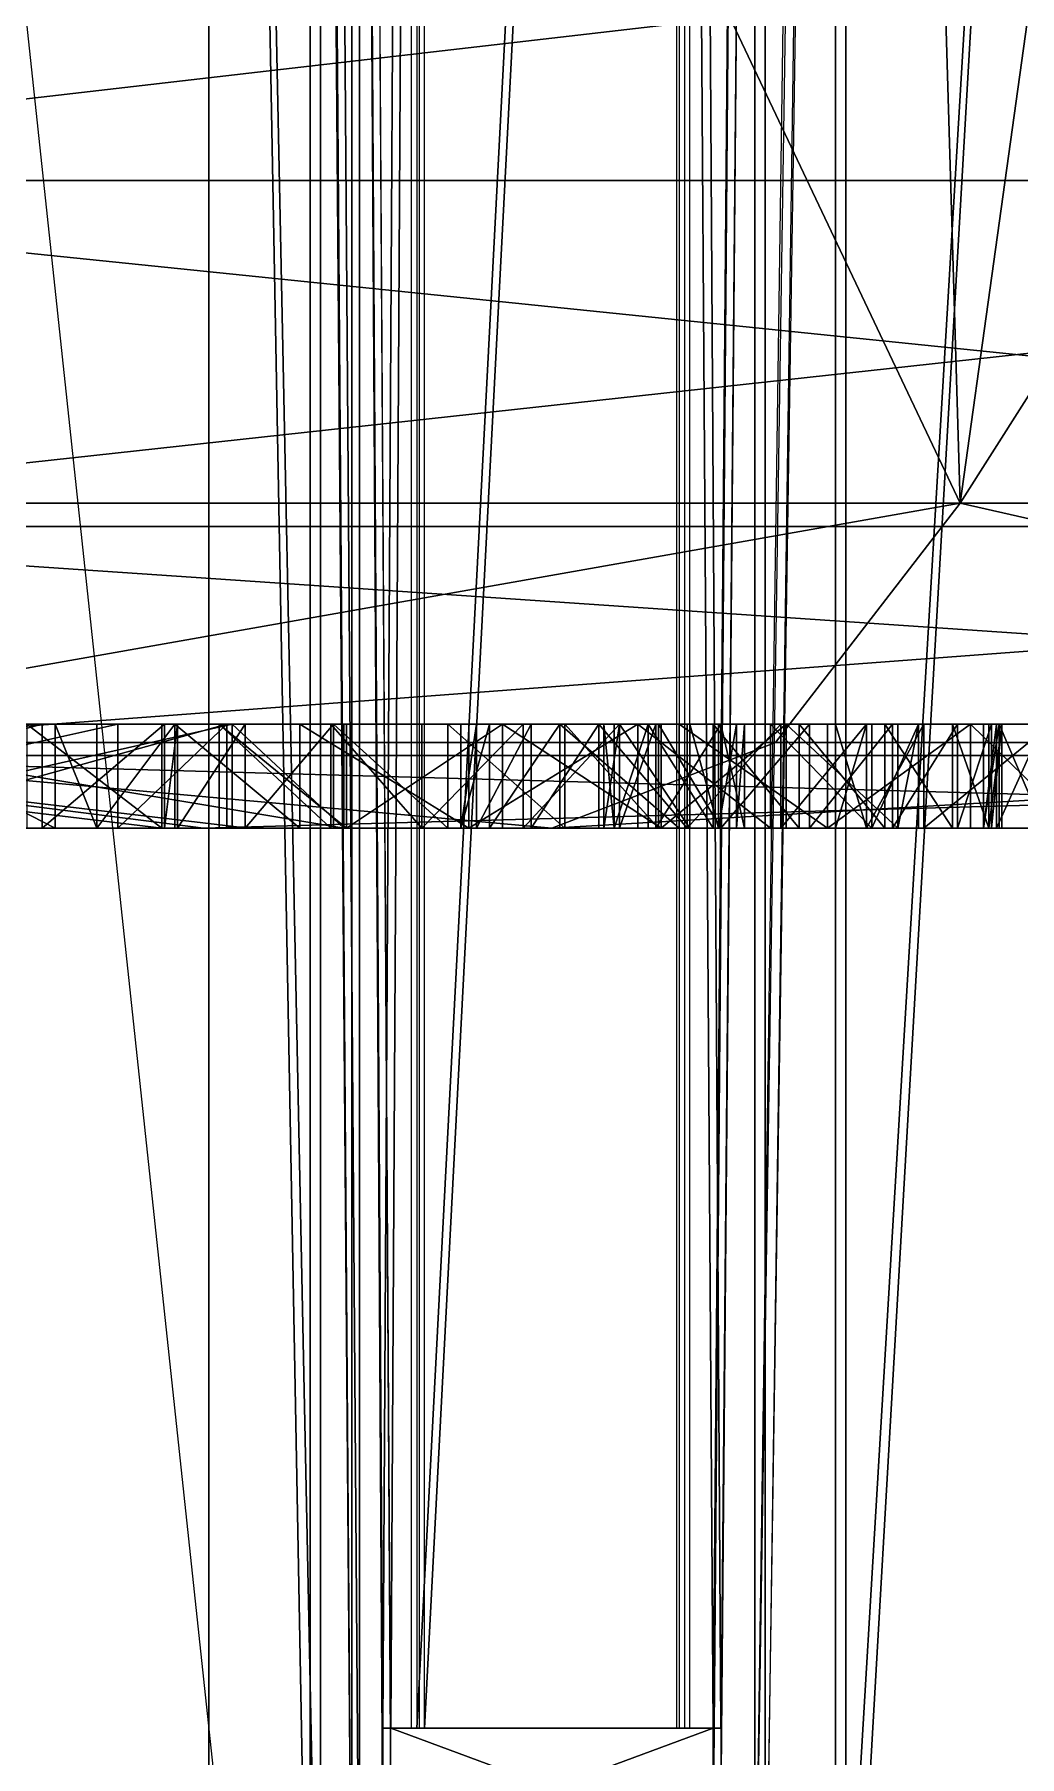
# Model space of a CAD drawing. Header units: centimetres. Extents: x -66.3 to 12.3, y -19.3 to 19.3.
# Drawn here: x -27.9285 to -27.8322, y -18.5908 to -18.4226 of the extents above; entities that cross this region are included whole.
import ezdxf

# ---------------------------------------------------------------- set-up
doc = ezdxf.new("R2010")
doc.units = ezdxf.units.CM
doc.layers.add('chrom', color=9, linetype='Continuous', true_color=0xbebebe)

# ---------------------------------------------------------------- blocks, each defined once
blk = doc.blocks.new('GeometrySelector_19HIY99')
for points in [[(-0.56, 1.99, 1.03923), (-0.99923, 1.99, 0.6), (-0.99923, 1.19, 0.6), (-0.56, 1.19, 1.03923)], [(-0.99923, 1.99, -0.6), (-0.56, 1.99, -1.03923), (-0.56, 1.19, -1.03923), (-0.99923, 1.19, -0.6)], [(-0.93776, 1.48209, -0.198429), (-0.88341, 1.99009, -0.349762), (-0.92964, 1.93726, -0.199673)], [(-0.89433, 1.40005, -1.7554), (-0.92684, 1.93294, -1.76556), (-0.89433, 1.97104, -1.7554)], [(-0.92583, 1.9337, 1.7658), (-0.89433, 1.40005, 1.75539), (-0.89433, 1.97104, 1.75539)], [(-0.89433, 1.40005, 1.75539), (-0.88341, 1.93294, 1.78765), (-0.89433, 1.97104, 1.75539)], [(-0.88442, 1.9337, -1.78689), (-0.89433, 1.40005, -1.7554), (-0.89433, 1.97104, -1.7554)], [(-0.80137, 1.40005, -1.79959), (-0.83312, 1.93294, -1.81153), (-0.80137, 1.97104, -1.79959)], [(-0.8321, 1.9337, 1.81178), (-0.80137, 1.40005, 1.79959), (-0.80137, 1.97104, 1.79959)], [(-0.92684, 1.93294, -1.76556), (-0.89433, 1.40005, -1.7554), (-0.92684, 1.40005, -1.76556)], [(-0.89433, 1.40005, 1.75539), (-0.92583, 1.9337, 1.7658), (-0.92583, 1.40005, 1.7658)], [(-0.89433, 1.40005, -1.7554), (-0.88442, 1.9337, -1.78689), (-0.88442, 1.40005, -1.78689)], [(-0.88341, 1.93294, 1.78765), (-0.89433, 1.40005, 1.75539), (-0.88341, 1.40005, 1.78765)], [(-0.88036, 1.91567, -1.79401), (-0.88442, 1.40005, -1.78689), (-0.88442, 1.9337, -1.78689)], [(-0.88341, 1.40005, 1.78765), (-0.8796, 1.91516, 1.79451), (-0.88341, 1.93294, 1.78765)], [(-0.83312, 1.40005, -1.81153), (-0.84099, 1.91516, -1.8128), (-0.83312, 1.93294, -1.81153)], [(-0.83997, 1.91567, 1.8133), (-0.8321, 1.40005, 1.81178), (-0.8321, 1.9337, 1.81178)], [(-0.83312, 1.93294, -1.81153), (-0.80137, 1.40005, -1.79959), (-0.83312, 1.40005, -1.81153)], [(-0.80137, 1.40005, 1.79959), (-0.8321, 1.9337, 1.81178), (-0.8321, 1.40005, 1.81178)], [(-0.88417, 1.40005, -1.7874), (-0.88036, 1.91567, -1.79401), (-0.88036, 1.40005, -1.79401)], [(-0.87731, 1.89992, -1.7968), (-0.88036, 1.40005, -1.79401), (-0.88036, 1.91567, -1.79401)], [(-0.84429, 1.89992, 1.81254), (-0.83997, 1.40005, 1.8133), (-0.83997, 1.91567, 1.8133)], [(-0.83261, 1.40005, 1.81203), (-0.83997, 1.91567, 1.8133), (-0.83997, 1.40005, 1.8133)], [(-0.8796, 1.91516, 1.79451), (-0.88341, 1.40005, 1.7879), (-0.8796, 1.40005, 1.79451)], [(-0.8796, 1.40005, 1.79451), (-0.87655, 1.89992, 1.7973), (-0.8796, 1.91516, 1.79451)], [(-0.84099, 1.40005, -1.8128), (-0.84505, 1.89992, -1.81229), (-0.84099, 1.91516, -1.8128)], [(-0.84099, 1.91516, -1.8128), (-0.83362, 1.40005, -1.81179), (-0.84099, 1.40005, -1.8128)], [(-0.87731, 1.89992, -1.7968), (-0.84505, 1.88798, -1.81229), (-0.87731, 1.88798, -1.7968)], [(-0.84505, 1.88798, -1.81229), (-0.87731, 1.89992, -1.7968), (-0.84505, 1.89992, -1.81229)], [(-0.87655, 1.88798, 1.7973), (-0.84429, 1.89992, 1.81254), (-0.87655, 1.89992, 1.7973)], [(-0.84429, 1.89992, 1.81254), (-0.87655, 1.88798, 1.7973), (-0.84429, 1.88798, 1.81254)], [(-0.87731, 1.88798, -1.7968), (-0.87452, 1.40005, -1.79858), (-0.88036, 1.40005, -1.79401)], [(-0.87376, 1.40005, 1.79908), (-0.87655, 1.88798, 1.7973), (-0.8796, 1.40005, 1.79451)], [(-0.87452, 1.88798, -1.79858), (-0.87452, 1.40005, -1.79858), (-0.87731, 1.88798, -1.7968)], [(-0.87376, 1.40005, 1.79908), (-0.87376, 1.88798, 1.79908), (-0.87655, 1.88798, 1.7973)], [(-0.87401, 1.88798, -1.79883), (-0.84861, 1.40005, -1.81102), (-0.87401, 1.40005, -1.79883)], [(-0.84861, 1.40005, -1.81102), (-0.87401, 1.88798, -1.79883), (-0.84861, 1.88798, -1.81102)], [(-0.87325, 1.88798, 1.79933), (-0.84785, 1.40005, 1.81127), (-0.84785, 1.88798, 1.81127)], [(-0.84785, 1.40005, 1.81127), (-0.87325, 1.88798, 1.79933), (-0.87325, 1.40005, 1.79933)], [(-0.84836, 1.40005, -1.81128), (-0.84505, 1.88798, -1.81229), (-0.84099, 1.40005, -1.8128)], [(-0.84836, 1.40005, -1.81128), (-0.84836, 1.88798, -1.81128), (-0.84505, 1.88798, -1.81229)], [(-0.84429, 1.88798, 1.81254), (-0.84734, 1.40005, 1.81152), (-0.83997, 1.40005, 1.8133)], [(-0.84734, 1.88798, 1.81152), (-0.84734, 1.40005, 1.81152), (-0.84429, 1.88798, 1.81254)], [(-1.08864, 1.8001, -1.0602), (-0.8608, 1.8001, -1.22835), (-1.08686, 1.8001, -1.03378)], [(-1.07569, 1.8001, -1.07315), (-0.8608, 1.8001, -1.22835), (-1.08864, 1.8001, -1.0602)], [(-0.95326, 1.79172, 1.10591), (-0.8608, 1.8001, 1.22834), (-1.08686, 1.8001, 1.03378)], [(-0.8608, 1.8001, -1.22835), (-0.95326, 1.79172, -1.10592), (-1.08686, 1.8001, -1.03378)], [(-0.88112, 1.8001, 1.24612), (-1.08686, 1.8001, 1.03378), (-0.8608, 1.8001, 1.22834)], [(-0.94208, 1.8001, 1.18541), (-1.08686, 1.8001, 1.03378), (-0.88112, 1.8001, 1.24612)], [(-1.07569, 1.8001, -1.07315), (-0.98298, 1.8001, -1.16612), (-0.8608, 1.8001, -1.22835)], [(-0.89484, 1.8001, 1.44551), (-0.95046, 1.79299, 1.45364), (-1.07492, 1.8001, 1.31699)], [(-1.07492, 1.8001, 1.31699), (-0.90322, 1.8001, 1.40538), (-0.89484, 1.8001, 1.44551)], [(-1.07492, 1.8001, 1.31699), (-0.94894, 1.8001, 1.35991), (-0.90322, 1.8001, 1.40538)], [(-1.06984, 1.8001, -1.32106), (-0.95046, 1.79299, -1.45365), (-0.89052, 1.8001, -1.44806)], [(-1.01117, 1.8001, -1.34976), (-1.06984, 1.8001, -1.32106), (-0.89052, 1.8001, -1.44806)], [(-1.01117, 1.8001, -1.34976), (-0.89052, 1.8001, -1.44806), (-0.99872, 1.8001, -1.33731)], [(-0.99872, 1.8001, -1.33731), (-0.89052, 1.8001, -1.44806), (-0.91211, 1.8001, -1.26289)], [(-0.8608, 1.8001, -1.22835), (-0.98298, 1.8001, -1.16612), (-0.8989, 1.8001, -1.24994)], [(-0.98298, 1.78994, -1.16612), (-0.8989, 1.8001, -1.24994), (-0.98298, 1.8001, -1.16612)], [(-0.8989, 1.8001, -1.24994), (-0.98298, 1.78994, -1.16612), (-0.8989, 1.78994, -1.24994)], [(-0.8608, 1.8001, 1.22834), (-0.95326, 1.79172, 1.10591), (-0.83896, 1.79172, 1.19507)], [(-0.95326, 1.79172, -1.10592), (-0.8608, 1.8001, -1.22835), (-0.83896, 1.79172, -1.19507)], [(-0.69621, 1.8001, -1.55093), (-0.95046, 1.79299, -1.45365), (-0.639314, 1.79299, -1.61494)], [(-0.89052, 1.8001, -1.44806), (-0.95046, 1.79299, -1.45365), (-0.69621, 1.8001, -1.55093)], [(-0.89484, 1.8001, 1.44551), (-0.639314, 1.79299, 1.61493), (-0.95046, 1.79299, 1.45364)], [(-0.90322, 1.78994, 1.40538), (-0.94894, 1.8001, 1.35991), (-0.94894, 1.78994, 1.35991)], [(-0.94894, 1.8001, 1.35991), (-0.90322, 1.78994, 1.40538), (-0.90322, 1.8001, 1.40538)], [(-0.91059, 1.78994, 1.30378), (-0.94894, 1.8001, 1.35991), (-0.91059, 1.8001, 1.30378)], [(-0.94894, 1.8001, 1.35991), (-0.91059, 1.78994, 1.30378), (-0.94894, 1.78994, 1.35991)], [(-0.94894, 1.8001, 1.35991), (-0.94818, 1.8001, 1.31267), (-0.91059, 1.8001, 1.30378)], [(-0.88239, 1.8001, 1.29514), (-0.94818, 1.8001, 1.31267), (-0.94259, 1.8001, 1.30378)], [(-0.91059, 1.8001, 1.30378), (-0.94818, 1.8001, 1.31267), (-0.88239, 1.8001, 1.29514)], [(-0.89331, 1.8001, 1.28219), (-0.94259, 1.8001, 1.30378), (-0.93853, 1.8001, 1.28879)], [(-0.88239, 1.8001, 1.29514), (-0.94259, 1.8001, 1.30378), (-0.89331, 1.8001, 1.28219)], [(-0.94208, 1.78994, 1.18541), (-0.88112, 1.8001, 1.24612), (-0.88112, 1.78994, 1.24612)], [(-0.88112, 1.8001, 1.24612), (-0.94208, 1.78994, 1.18541), (-0.94208, 1.8001, 1.18541)], [(-0.89204, 1.8001, 1.25679), (-0.93853, 1.8001, 1.28879), (-0.937, 1.8001, 1.24739)], [(-0.88087, 1.8001, 1.2766), (-0.93853, 1.8001, 1.28879), (-0.89204, 1.8001, 1.25679)], [(-0.89331, 1.8001, 1.28219), (-0.93853, 1.8001, 1.28879), (-0.88087, 1.8001, 1.2766)], [(-0.89204, 1.78994, 1.25679), (-0.937, 1.8001, 1.21183), (-0.937, 1.78994, 1.21183)], [(-0.937, 1.8001, 1.21183), (-0.89204, 1.78994, 1.25679), (-0.89204, 1.8001, 1.25679)], [(-0.89204, 1.8001, 1.25679), (-0.937, 1.8001, 1.24739), (-0.937, 1.8001, 1.21183)], [(-0.89255, 1.78994, 1.39471), (-0.92913, 1.8001, 1.35813), (-0.89255, 1.8001, 1.39471)], [(-0.92913, 1.8001, 1.35813), (-0.89255, 1.78994, 1.39471), (-0.92913, 1.78994, 1.35813)], [(-0.92913, 1.78994, 1.35813), (-0.90932, 1.8001, 1.32842), (-0.92913, 1.8001, 1.35813)], [(-0.90932, 1.8001, 1.32842), (-0.92913, 1.78994, 1.35813), (-0.90932, 1.78994, 1.32842)], [(-0.90525, 1.8001, 1.34112), (-0.92913, 1.8001, 1.35813), (-0.90932, 1.8001, 1.32842)], [(-0.90525, 1.8001, 1.34112), (-0.89255, 1.8001, 1.39471), (-0.92913, 1.8001, 1.35813)], [(-0.91211, 1.8001, -1.26289), (-0.89052, 1.8001, -1.44806), (-0.8989, 1.8001, -1.24994)], [(-0.91211, 1.78994, -1.26289), (-0.8989, 1.8001, -1.24994), (-0.8989, 1.78994, -1.24994)], [(-0.8989, 1.8001, -1.24994), (-0.91211, 1.78994, -1.26289), (-0.91211, 1.8001, -1.26289)], [(-0.89865, 1.78994, 1.31292), (-0.91059, 1.8001, 1.30378), (-0.89865, 1.8001, 1.31292)], [(-0.91059, 1.8001, 1.30378), (-0.89865, 1.78994, 1.31292), (-0.91059, 1.78994, 1.30378)], [(-0.91059, 1.8001, 1.30378), (-0.88239, 1.8001, 1.29514), (-0.89865, 1.8001, 1.31292)], [(-0.90932, 1.78994, 1.32842), (-0.90525, 1.8001, 1.34112), (-0.90932, 1.8001, 1.32842)], [(-0.90525, 1.78994, 1.34112), (-0.90525, 1.8001, 1.34112), (-0.90932, 1.78994, 1.32842)], [(-0.90525, 1.8001, 1.34112), (-0.89763, 1.78994, 1.35153), (-0.89763, 1.8001, 1.35153)], [(-0.89763, 1.78994, 1.35153), (-0.90525, 1.8001, 1.34112), (-0.90525, 1.78994, 1.34112)], [(-0.89763, 1.8001, 1.35153), (-0.89255, 1.8001, 1.39471), (-0.90525, 1.8001, 1.34112)], [(-0.89255, 1.78994, 1.39471), (-0.90322, 1.8001, 1.40538), (-0.90322, 1.78994, 1.40538)], [(-0.90322, 1.8001, 1.40538), (-0.89255, 1.78994, 1.39471), (-0.89255, 1.8001, 1.39471)], [(-0.86817, 1.8001, 1.41198), (-0.90322, 1.8001, 1.40538), (-0.89255, 1.8001, 1.39471)], [(-0.86969, 1.8001, 1.42595), (-0.90322, 1.8001, 1.40538), (-0.86817, 1.8001, 1.41198)], [(-0.8669, 1.8001, 1.44043), (-0.90322, 1.8001, 1.40538), (-0.86969, 1.8001, 1.42595)], [(-0.89484, 1.8001, 1.44551), (-0.90322, 1.8001, 1.40538), (-0.8669, 1.8001, 1.44043)], [(-0.8989, 1.8001, -1.24994), (-0.89052, 1.8001, -1.44806), (-0.8608, 1.8001, -1.22835)], [(-0.89865, 1.8001, 1.31292), (-0.89738, 1.78994, 1.32613), (-0.89865, 1.78994, 1.31292)], [(-0.89738, 1.78994, 1.32613), (-0.89865, 1.8001, 1.31292), (-0.89738, 1.8001, 1.32613)], [(-0.89865, 1.8001, 1.31292), (-0.87096, 1.8001, 1.34493), (-0.89738, 1.8001, 1.32613)], [(-0.89865, 1.8001, 1.31292), (-0.85953, 1.8001, 1.34289), (-0.87096, 1.8001, 1.34493)], [(-0.89865, 1.8001, 1.31292), (-0.85039, 1.8001, 1.33731), (-0.85953, 1.8001, 1.34289)], [(-0.89865, 1.8001, 1.31292), (-0.84429, 1.8001, 1.32765), (-0.85039, 1.8001, 1.33731)], [(-0.89865, 1.8001, 1.31292), (-0.84201, 1.8001, 1.31572), (-0.84429, 1.8001, 1.32765)], [(-0.89865, 1.8001, 1.31292), (-0.84277, 1.8001, 1.30403), (-0.84201, 1.8001, 1.31572)], [(-0.89865, 1.8001, 1.31292), (-0.84455, 1.8001, 1.29921), (-0.84277, 1.8001, 1.30403)], [(-0.89865, 1.8001, 1.31292), (-0.84734, 1.8001, 1.2954), (-0.84455, 1.8001, 1.29921)], [(-0.89865, 1.8001, 1.31292), (-0.8542, 1.8001, 1.29133), (-0.84734, 1.8001, 1.2954)], [(-0.89865, 1.8001, 1.31292), (-0.8636, 1.8001, 1.28981), (-0.8542, 1.8001, 1.29133)], [(-0.89865, 1.8001, 1.31292), (-0.8735, 1.8001, 1.29108), (-0.8636, 1.8001, 1.28981)], [(-0.89865, 1.8001, 1.31292), (-0.88239, 1.8001, 1.29514), (-0.8735, 1.8001, 1.29108)], [(-0.89763, 1.78994, 1.35153), (-0.88544, 1.8001, 1.35839), (-0.89763, 1.8001, 1.35153)], [(-0.88544, 1.78994, 1.35839), (-0.88544, 1.8001, 1.35839), (-0.89763, 1.78994, 1.35153)], [(-0.88544, 1.8001, 1.35839), (-0.89255, 1.8001, 1.39471), (-0.89763, 1.8001, 1.35153)], [(-0.89077, 1.78994, 1.33858), (-0.89738, 1.8001, 1.32613), (-0.89077, 1.8001, 1.33858)], [(-0.89738, 1.78994, 1.32613), (-0.89738, 1.8001, 1.32613), (-0.89077, 1.78994, 1.33858)], [(-0.89738, 1.8001, 1.32613), (-0.88214, 1.8001, 1.3434), (-0.89077, 1.8001, 1.33858)], [(-0.89738, 1.8001, 1.32613), (-0.87096, 1.8001, 1.34493), (-0.88214, 1.8001, 1.3434)], [(-0.699512, 1.8001, 1.5494), (-0.639314, 1.79299, 1.61493), (-0.89484, 1.8001, 1.44551)], [(-0.89484, 1.8001, 1.44551), (-0.84836, 1.8001, 1.45872), (-0.699512, 1.8001, 1.5494)], [(-0.89484, 1.8001, 1.44551), (-0.86004, 1.8001, 1.45186), (-0.84836, 1.8001, 1.45872)], [(-0.89484, 1.8001, 1.44551), (-0.8669, 1.8001, 1.44043), (-0.86004, 1.8001, 1.45186)], [(-0.89331, 1.78994, 1.28219), (-0.88239, 1.8001, 1.29514), (-0.89331, 1.8001, 1.28219)], [(-0.88239, 1.8001, 1.29514), (-0.89331, 1.78994, 1.28219), (-0.88239, 1.78994, 1.29514)], [(-0.88087, 1.8001, 1.2766), (-0.89331, 1.78994, 1.28219), (-0.89331, 1.8001, 1.28219)], [(-0.88087, 1.8001, 1.2766), (-0.88087, 1.78994, 1.2766), (-0.89331, 1.78994, 1.28219)], [(-0.86893, 1.8001, 1.36042), (-0.89255, 1.8001, 1.39471), (-0.88544, 1.8001, 1.35839)], [(-0.84759, 1.8001, 1.39522), (-0.89255, 1.8001, 1.39471), (-0.86893, 1.8001, 1.36042)], [(-0.85623, 1.8001, 1.3975), (-0.89255, 1.8001, 1.39471), (-0.84759, 1.8001, 1.39522)], [(-0.86283, 1.8001, 1.40182), (-0.89255, 1.8001, 1.39471), (-0.85623, 1.8001, 1.3975)], [(-0.86817, 1.8001, 1.41198), (-0.89255, 1.8001, 1.39471), (-0.86283, 1.8001, 1.40182)], [(-0.89204, 1.78994, 1.25679), (-0.88112, 1.8001, 1.24612), (-0.89204, 1.8001, 1.25679)], [(-0.88112, 1.8001, 1.24612), (-0.89204, 1.78994, 1.25679), (-0.88112, 1.78994, 1.24612)], [(-0.88112, 1.8001, 1.24612), (-0.88087, 1.8001, 1.2766), (-0.89204, 1.8001, 1.25679)], [(-0.89077, 1.8001, 1.33858), (-0.88214, 1.78994, 1.3434), (-0.89077, 1.78994, 1.33858)], [(-0.88214, 1.78994, 1.3434), (-0.89077, 1.8001, 1.33858), (-0.88214, 1.8001, 1.3434)], [(-0.60604, 1.8001, -1.37211), (-0.89052, 1.8001, -1.44806), (-0.69621, 1.8001, -1.55093)], [(-0.8608, 1.8001, -1.22835), (-0.89052, 1.8001, -1.44806), (-0.60604, 1.8001, -1.37211)], [(-0.88544, 1.78994, 1.35839), (-0.86893, 1.8001, 1.36042), (-0.88544, 1.8001, 1.35839)], [(-0.86893, 1.78994, 1.36042), (-0.86893, 1.8001, 1.36042), (-0.88544, 1.78994, 1.35839)], [(-0.88239, 1.78994, 1.29514), (-0.8735, 1.8001, 1.29108), (-0.88239, 1.8001, 1.29514)], [(-0.8735, 1.78994, 1.29108), (-0.8735, 1.8001, 1.29108), (-0.88239, 1.78994, 1.29514)], [(-0.88214, 1.78994, 1.3434), (-0.87096, 1.8001, 1.34493), (-0.87096, 1.78994, 1.34493)], [(-0.88214, 1.78994, 1.3434), (-0.88214, 1.8001, 1.3434), (-0.87096, 1.8001, 1.34493)], [(-0.88112, 1.8001, 1.24612), (-0.86563, 1.8001, 1.27558), (-0.88087, 1.8001, 1.2766)], [(-0.8608, 1.8001, 1.22834), (-0.86563, 1.8001, 1.27558), (-0.88112, 1.8001, 1.24612)], [(-0.86563, 1.78994, 1.27558), (-0.88087, 1.8001, 1.2766), (-0.86563, 1.8001, 1.27558)], [(-0.88087, 1.8001, 1.2766), (-0.86563, 1.78994, 1.27558), (-0.88087, 1.78994, 1.2766)], [(-0.8636, 1.78994, 1.28981), (-0.8735, 1.8001, 1.29108), (-0.8735, 1.78994, 1.29108)], [(-0.8636, 1.78994, 1.28981), (-0.8636, 1.8001, 1.28981), (-0.8735, 1.8001, 1.29108)], [(-0.87096, 1.78994, 1.34493), (-0.85953, 1.8001, 1.34289), (-0.85953, 1.78994, 1.34289)], [(-0.87096, 1.78994, 1.34493), (-0.87096, 1.8001, 1.34493), (-0.85953, 1.8001, 1.34289)], [(-0.86817, 1.78994, 1.41198), (-0.86969, 1.8001, 1.42595), (-0.86817, 1.8001, 1.41198)], [(-0.86969, 1.78994, 1.42595), (-0.86969, 1.8001, 1.42595), (-0.86817, 1.78994, 1.41198)], [(-0.8669, 1.78994, 1.44043), (-0.86969, 1.8001, 1.42595), (-0.86969, 1.78994, 1.42595)], [(-0.8669, 1.78994, 1.44043), (-0.8669, 1.8001, 1.44043), (-0.86969, 1.8001, 1.42595)], [(-0.85242, 1.78994, 1.35788), (-0.86893, 1.8001, 1.36042), (-0.86893, 1.78994, 1.36042)], [(-0.85242, 1.78994, 1.35788), (-0.85242, 1.8001, 1.35788), (-0.86893, 1.8001, 1.36042)], [(-0.84759, 1.8001, 1.39522), (-0.86893, 1.8001, 1.36042), (-0.85242, 1.8001, 1.35788)], [(-0.86283, 1.78994, 1.40182), (-0.86817, 1.8001, 1.41198), (-0.86283, 1.8001, 1.40182)], [(-0.86817, 1.78994, 1.41198), (-0.86817, 1.8001, 1.41198), (-0.86283, 1.78994, 1.40182)], [(-0.8669, 1.8001, 1.44043), (-0.86004, 1.78994, 1.45186), (-0.86004, 1.8001, 1.45186)], [(-0.86004, 1.78994, 1.45186), (-0.8669, 1.8001, 1.44043), (-0.8669, 1.78994, 1.44043)], [(-0.86563, 1.78994, 1.27558), (-0.85013, 1.8001, 1.27889), (-0.85013, 1.78994, 1.27889)], [(-0.86563, 1.78994, 1.27558), (-0.86563, 1.8001, 1.27558), (-0.85013, 1.8001, 1.27889)], [(-0.8608, 1.8001, 1.22834), (-0.85013, 1.8001, 1.27889), (-0.86563, 1.8001, 1.27558)], [(-0.8542, 1.78994, 1.29133), (-0.8636, 1.8001, 1.28981), (-0.8636, 1.78994, 1.28981)], [(-0.8542, 1.78994, 1.29133), (-0.8542, 1.8001, 1.29133), (-0.8636, 1.8001, 1.28981)], [(-0.85623, 1.78994, 1.3975), (-0.86283, 1.8001, 1.40182), (-0.85623, 1.8001, 1.3975)], [(-0.86283, 1.8001, 1.40182), (-0.85623, 1.78994, 1.3975), (-0.86283, 1.78994, 1.40182)], [(-0.7178, 1.79172, 1.27152), (-0.60604, 1.8001, 1.3721), (-0.8608, 1.8001, 1.22834)], [(-0.83896, 1.79172, 1.19507), (-0.7178, 1.79172, 1.27152), (-0.8608, 1.8001, 1.22834)], [(-0.7178, 1.79172, -1.27153), (-0.83896, 1.79172, -1.19507), (-0.8608, 1.8001, -1.22835)], [(-0.60604, 1.8001, -1.37211), (-0.7178, 1.79172, -1.27153), (-0.8608, 1.8001, -1.22835)], [(-0.60604, 1.8001, 1.3721), (-0.85013, 1.8001, 1.27889), (-0.8608, 1.8001, 1.22834)], [(-0.86004, 1.78994, 1.45186), (-0.84836, 1.8001, 1.45872), (-0.86004, 1.8001, 1.45186)], [(-0.84836, 1.78994, 1.45872), (-0.84836, 1.8001, 1.45872), (-0.86004, 1.78994, 1.45186)], [(-0.85953, 1.78994, 1.34289), (-0.85039, 1.8001, 1.33731), (-0.85039, 1.78994, 1.33731)], [(-0.85953, 1.78994, 1.34289), (-0.85953, 1.8001, 1.34289), (-0.85039, 1.8001, 1.33731)], [(-0.85623, 1.78994, 1.3975), (-0.84759, 1.8001, 1.39522), (-0.84759, 1.78994, 1.39522)], [(-0.85623, 1.78994, 1.3975), (-0.85623, 1.8001, 1.3975), (-0.84759, 1.8001, 1.39522)], [(-0.84505, 1.8001, 1.4102), (-0.85572, 1.8001, 1.42798), (-0.85471, 1.8001, 1.41986)], [(-0.83667, 1.8001, 1.40893), (-0.85572, 1.8001, 1.42798), (-0.84505, 1.8001, 1.4102)], [(-0.83667, 1.8001, 1.40893), (-0.8542, 1.8001, 1.43637), (-0.85572, 1.8001, 1.42798)], [(-0.85572, 1.78994, 1.42798), (-0.85471, 1.8001, 1.41986), (-0.85572, 1.8001, 1.42798)], [(-0.8542, 1.78994, 1.43637), (-0.85572, 1.8001, 1.42798), (-0.8542, 1.8001, 1.43637)], [(-0.85572, 1.78994, 1.42798), (-0.85572, 1.8001, 1.42798), (-0.8542, 1.78994, 1.43637)], [(-0.85471, 1.8001, 1.41986), (-0.85572, 1.78994, 1.42798), (-0.85471, 1.78994, 1.41986)], [(-0.85471, 1.8001, 1.41986), (-0.8514, 1.78994, 1.41376), (-0.8514, 1.8001, 1.41376)], [(-0.85471, 1.8001, 1.41986), (-0.85471, 1.78994, 1.41986), (-0.8514, 1.78994, 1.41376)], [(-0.82829, 1.8001, 1.4102), (-0.8542, 1.8001, 1.43637), (-0.83667, 1.8001, 1.40893)], [(-0.82169, 1.8001, 1.41401), (-0.8542, 1.8001, 1.43637), (-0.82829, 1.8001, 1.4102)], [(-0.81813, 1.8001, 1.42036), (-0.8542, 1.8001, 1.43637), (-0.82169, 1.8001, 1.41401)], [(-0.81686, 1.8001, 1.42875), (-0.8542, 1.8001, 1.43637), (-0.81813, 1.8001, 1.42036)], [(-0.81788, 1.8001, 1.43687), (-0.8542, 1.8001, 1.43637), (-0.81686, 1.8001, 1.42875)], [(-0.81788, 1.8001, 1.43687), (-0.85064, 1.8001, 1.44272), (-0.8542, 1.8001, 1.43637)], [(-0.84734, 1.8001, 1.2954), (-0.8542, 1.78994, 1.29133), (-0.84734, 1.78994, 1.2954)], [(-0.8542, 1.78994, 1.29133), (-0.84734, 1.8001, 1.2954), (-0.8542, 1.8001, 1.29133)], [(-0.85064, 1.78994, 1.44272), (-0.8542, 1.8001, 1.43637), (-0.85064, 1.8001, 1.44272)], [(-0.8542, 1.78994, 1.43637), (-0.8542, 1.8001, 1.43637), (-0.85064, 1.78994, 1.44272)], [(-0.83947, 1.8001, 1.35026), (-0.85242, 1.78994, 1.35788), (-0.83947, 1.78994, 1.35026)], [(-0.85242, 1.78994, 1.35788), (-0.83947, 1.8001, 1.35026), (-0.85242, 1.8001, 1.35788)], [(-0.83007, 1.8001, 1.36474), (-0.85242, 1.8001, 1.35788), (-0.83947, 1.8001, 1.35026)], [(-0.83312, 1.8001, 1.37591), (-0.85242, 1.8001, 1.35788), (-0.83007, 1.8001, 1.36474)], [(-0.84759, 1.8001, 1.39522), (-0.85242, 1.8001, 1.35788), (-0.83312, 1.8001, 1.37591)], [(-0.8514, 1.78994, 1.41376), (-0.84505, 1.8001, 1.4102), (-0.8514, 1.8001, 1.41376)], [(-0.84505, 1.78994, 1.4102), (-0.84505, 1.8001, 1.4102), (-0.8514, 1.78994, 1.41376)], [(-0.81788, 1.8001, 1.43687), (-0.84429, 1.8001, 1.44627), (-0.85064, 1.8001, 1.44272)], [(-0.85064, 1.8001, 1.44272), (-0.84429, 1.78994, 1.44627), (-0.85064, 1.78994, 1.44272)], [(-0.84429, 1.78994, 1.44627), (-0.85064, 1.8001, 1.44272), (-0.84429, 1.8001, 1.44627)], [(-0.84429, 1.8001, 1.32765), (-0.85039, 1.78994, 1.33731), (-0.85039, 1.8001, 1.33731)], [(-0.85039, 1.78994, 1.33731), (-0.84429, 1.8001, 1.32765), (-0.84429, 1.78994, 1.32765)], [(-0.83794, 1.78994, 1.28625), (-0.85013, 1.8001, 1.27889), (-0.83794, 1.8001, 1.28625)], [(-0.85013, 1.78994, 1.27889), (-0.85013, 1.8001, 1.27889), (-0.83794, 1.78994, 1.28625)], [(-0.60604, 1.8001, 1.3721), (-0.83794, 1.8001, 1.28625), (-0.85013, 1.8001, 1.27889)], [(-0.84836, 1.78994, 1.45872), (-0.83388, 1.8001, 1.46151), (-0.84836, 1.8001, 1.45872)], [(-0.83388, 1.78994, 1.46151), (-0.83388, 1.8001, 1.46151), (-0.84836, 1.78994, 1.45872)], [(-0.699512, 1.8001, 1.5494), (-0.84836, 1.8001, 1.45872), (-0.83388, 1.8001, 1.46151)], [(-0.83845, 1.78994, 1.39471), (-0.84759, 1.8001, 1.39522), (-0.83845, 1.8001, 1.39471)], [(-0.84759, 1.78994, 1.39522), (-0.84759, 1.8001, 1.39522), (-0.83845, 1.78994, 1.39471)], [(-0.84759, 1.8001, 1.39522), (-0.83312, 1.8001, 1.38734), (-0.83845, 1.8001, 1.39471)], [(-0.84759, 1.8001, 1.39522), (-0.83312, 1.8001, 1.37591), (-0.83312, 1.8001, 1.38734)], [(-0.84734, 1.78994, 1.2954), (-0.84455, 1.8001, 1.29921), (-0.84734, 1.8001, 1.2954)], [(-0.84455, 1.78994, 1.29921), (-0.84455, 1.8001, 1.29921), (-0.84734, 1.78994, 1.2954)], [(-0.84505, 1.78994, 1.4102), (-0.83667, 1.8001, 1.40893), (-0.84505, 1.8001, 1.4102)], [(-0.83667, 1.78994, 1.40893), (-0.83667, 1.8001, 1.40893), (-0.84505, 1.78994, 1.4102)], [(-0.84277, 1.78994, 1.30403), (-0.84455, 1.8001, 1.29921), (-0.84455, 1.78994, 1.29921)], [(-0.84277, 1.78994, 1.30403), (-0.84277, 1.8001, 1.30403), (-0.84455, 1.8001, 1.29921)], [(-0.81788, 1.8001, 1.43687), (-0.83566, 1.8001, 1.44754), (-0.84429, 1.8001, 1.44627)], [(-0.84429, 1.78994, 1.32765), (-0.84201, 1.8001, 1.31572), (-0.84201, 1.78994, 1.31572)], [(-0.84429, 1.78994, 1.32765), (-0.84429, 1.8001, 1.32765), (-0.84201, 1.8001, 1.31572)], [(-0.83566, 1.78994, 1.44754), (-0.84429, 1.8001, 1.44627), (-0.83566, 1.8001, 1.44754)], [(-0.84429, 1.78994, 1.44627), (-0.84429, 1.8001, 1.44627), (-0.83566, 1.78994, 1.44754)], [(-0.84201, 1.78994, 1.31572), (-0.84277, 1.8001, 1.30403), (-0.84277, 1.78994, 1.30403)], [(-0.84201, 1.78994, 1.31572), (-0.84201, 1.8001, 1.31572), (-0.84277, 1.8001, 1.30403)], [(-0.83947, 1.78994, 1.35026), (-0.82956, 1.8001, 1.3368), (-0.83947, 1.8001, 1.35026)], [(-0.82956, 1.78994, 1.3368), (-0.82956, 1.8001, 1.3368), (-0.83947, 1.78994, 1.35026)], [(-0.82956, 1.8001, 1.3368), (-0.82448, 1.8001, 1.3561), (-0.83947, 1.8001, 1.35026)], [(-0.83007, 1.8001, 1.36474), (-0.83947, 1.8001, 1.35026), (-0.82448, 1.8001, 1.3561)], [(-0.83007, 1.78994, 1.397), (-0.83845, 1.8001, 1.39471), (-0.83007, 1.8001, 1.397)], [(-0.83845, 1.78994, 1.39471), (-0.83845, 1.8001, 1.39471), (-0.83007, 1.78994, 1.397)], [(-0.82702, 1.8001, 1.30251), (-0.83794, 1.78994, 1.28625), (-0.83794, 1.8001, 1.28625)], [(-0.83794, 1.78994, 1.28625), (-0.82702, 1.8001, 1.30251), (-0.82702, 1.78994, 1.30251)], [(-0.60604, 1.8001, 1.3721), (-0.82702, 1.8001, 1.30251), (-0.83794, 1.8001, 1.28625)], [(-0.83667, 1.78994, 1.40893), (-0.82829, 1.8001, 1.4102), (-0.83667, 1.8001, 1.40893)], [(-0.82829, 1.8001, 1.4102), (-0.83667, 1.78994, 1.40893), (-0.82829, 1.78994, 1.4102)], [(-0.82753, 1.78994, 1.44627), (-0.83566, 1.8001, 1.44754), (-0.82753, 1.8001, 1.44627)], [(-0.83566, 1.78994, 1.44754), (-0.83566, 1.8001, 1.44754), (-0.82753, 1.78994, 1.44627)], [(-0.81991, 1.78994, 1.45999), (-0.83388, 1.8001, 1.46151), (-0.83388, 1.78994, 1.46151)], [(-0.81991, 1.78994, 1.45999), (-0.81991, 1.8001, 1.45999), (-0.83388, 1.8001, 1.46151)], [(-0.699512, 1.8001, 1.5494), (-0.83388, 1.8001, 1.46151), (-0.81991, 1.8001, 1.45999)], [(-0.83312, 1.78994, 1.37591), (-0.83312, 1.8001, 1.38734), (-0.83312, 1.8001, 1.37591)], [(-0.83312, 1.78994, 1.37591), (-0.83007, 1.8001, 1.36474), (-0.83007, 1.78994, 1.36474)], [(-0.83312, 1.78994, 1.37591), (-0.83312, 1.8001, 1.37591), (-0.83007, 1.8001, 1.36474)], [(-0.83312, 1.8001, 1.38734), (-0.83007, 1.78994, 1.397), (-0.83007, 1.8001, 1.397)], [(-0.83312, 1.8001, 1.38734), (-0.83312, 1.78994, 1.38734), (-0.83007, 1.78994, 1.397)], [(-0.83312, 1.8001, 1.38734), (-0.83312, 1.78994, 1.37591), (-0.83312, 1.78994, 1.38734)], [(-0.82448, 1.78994, 1.3561), (-0.83007, 1.8001, 1.36474), (-0.82448, 1.8001, 1.3561)], [(-0.83007, 1.78994, 1.36474), (-0.83007, 1.8001, 1.36474), (-0.82448, 1.78994, 1.3561)], [(-0.82956, 1.8001, 1.3368), (-0.82499, 1.78994, 1.3213), (-0.82499, 1.8001, 1.3213)], [(-0.82499, 1.78994, 1.3213), (-0.82956, 1.8001, 1.3368), (-0.82956, 1.78994, 1.3368)], [(-0.82956, 1.8001, 1.3368), (-0.81203, 1.8001, 1.3495), (-0.82448, 1.8001, 1.3561)], [(-0.60604, 1.8001, 1.3721), (-0.82956, 1.8001, 1.3368), (-0.82499, 1.8001, 1.3213)], [(-0.82956, 1.8001, 1.3368), (-0.795778, 1.8001, 1.34747), (-0.81203, 1.8001, 1.3495)], [(-0.60604, 1.8001, 1.3721), (-0.795778, 1.8001, 1.34747), (-0.82956, 1.8001, 1.3368)], [(-0.82169, 1.8001, 1.41401), (-0.82829, 1.78994, 1.4102), (-0.82169, 1.78994, 1.41401)], [(-0.82829, 1.8001, 1.4102), (-0.82829, 1.78994, 1.4102), (-0.82169, 1.8001, 1.41401)], [(-0.82118, 1.78994, 1.44297), (-0.82753, 1.8001, 1.44627), (-0.82118, 1.8001, 1.44297)], [(-0.82753, 1.78994, 1.44627), (-0.82753, 1.8001, 1.44627), (-0.82118, 1.78994, 1.44297)], [(-0.82499, 1.78994, 1.3213), (-0.82702, 1.8001, 1.30251), (-0.82499, 1.8001, 1.3213)], [(-0.82702, 1.78994, 1.30251), (-0.82702, 1.8001, 1.30251), (-0.82499, 1.78994, 1.3213)], [(-0.60604, 1.8001, 1.3721), (-0.82499, 1.8001, 1.3213), (-0.82702, 1.8001, 1.30251)], [(-0.82448, 1.8001, 1.3561), (-0.81203, 1.78994, 1.3495), (-0.82448, 1.78994, 1.3561)], [(-0.81203, 1.78994, 1.3495), (-0.82448, 1.8001, 1.3561), (-0.81203, 1.8001, 1.3495)], [(-0.82169, 1.78994, 1.41401), (-0.81813, 1.8001, 1.42036), (-0.82169, 1.8001, 1.41401)], [(-0.81813, 1.78994, 1.42036), (-0.81813, 1.8001, 1.42036), (-0.82169, 1.78994, 1.41401)], [(-0.82118, 1.8001, 1.44297), (-0.81788, 1.78994, 1.43687), (-0.82118, 1.78994, 1.44297)], [(-0.81788, 1.8001, 1.43687), (-0.81788, 1.78994, 1.43687), (-0.82118, 1.8001, 1.44297)], [(-0.80949, 1.8001, 1.4544), (-0.81991, 1.78994, 1.45999), (-0.80949, 1.78994, 1.4544)], [(-0.81991, 1.78994, 1.45999), (-0.80949, 1.8001, 1.4544), (-0.81991, 1.8001, 1.45999)], [(-0.699512, 1.8001, 1.5494), (-0.81991, 1.8001, 1.45999), (-0.80949, 1.8001, 1.4544)], [(-0.81864, 1.8001, 1.38607), (-0.80518, 1.8001, 1.36347), (-0.81737, 1.8001, 1.39649)], [(-0.81711, 1.8001, 1.37566), (-0.80518, 1.8001, 1.36347), (-0.81864, 1.8001, 1.38607)], [(-0.81737, 1.78994, 1.39649), (-0.81864, 1.8001, 1.38607), (-0.81737, 1.8001, 1.39649)], [(-0.81864, 1.78994, 1.38607), (-0.81864, 1.8001, 1.38607), (-0.81737, 1.78994, 1.39649)], [(-0.81711, 1.78994, 1.37566), (-0.81864, 1.8001, 1.38607), (-0.81864, 1.78994, 1.38607)], [(-0.81711, 1.78994, 1.37566), (-0.81711, 1.8001, 1.37566), (-0.81864, 1.8001, 1.38607)], [(-0.81686, 1.78994, 1.42875), (-0.81813, 1.8001, 1.42036), (-0.81813, 1.78994, 1.42036)], [(-0.81686, 1.78994, 1.42875), (-0.81686, 1.8001, 1.42875), (-0.81813, 1.8001, 1.42036)], [(-0.81686, 1.78994, 1.42875), (-0.81788, 1.8001, 1.43687), (-0.81686, 1.8001, 1.42875)], [(-0.81788, 1.8001, 1.43687), (-0.81686, 1.78994, 1.42875), (-0.81788, 1.78994, 1.43687)], [(-0.81737, 1.8001, 1.39649), (-0.80518, 1.8001, 1.36347), (-0.8128, 1.8001, 1.40436)], [(-0.8128, 1.78994, 1.40436), (-0.81737, 1.8001, 1.39649), (-0.8128, 1.8001, 1.40436)], [(-0.81737, 1.78994, 1.39649), (-0.81737, 1.8001, 1.39649), (-0.8128, 1.78994, 1.40436)], [(-0.80518, 1.8001, 1.36347), (-0.81711, 1.8001, 1.37566), (-0.8128, 1.8001, 1.36753)], [(-0.8128, 1.8001, 1.36753), (-0.81711, 1.78994, 1.37566), (-0.8128, 1.78994, 1.36753)], [(-0.81711, 1.78994, 1.37566), (-0.8128, 1.8001, 1.36753), (-0.81711, 1.8001, 1.37566)], [(-0.639314, 1.79299, 1.61493), (-0.96901, 1.77063, 1.48209), (-0.95046, 1.79299, 1.45364)], [(-0.96901, 1.77063, 1.48209), (-0.639314, 1.79299, 1.61493), (-0.65176, 1.77063, 1.64642)], [(-0.65176, 1.77063, -1.64643), (-0.95046, 1.79299, -1.45365), (-0.96901, 1.77063, -1.48209)], [(-0.95046, 1.79299, -1.45365), (-0.65176, 1.77063, -1.64643), (-0.639314, 1.79299, -1.61494)], [(-0.95326, 1.79172, 1.10591), (-1.0353, 1.76835, 0.982214), (-0.82092, 1.76835, 1.16738)], [(-1.0353, 1.76835, -0.982222), (-0.95326, 1.79172, -1.10592), (-0.82092, 1.76835, -1.16739)], [(-0.83896, 1.79172, 1.19507), (-0.95326, 1.79172, 1.10591), (-0.82092, 1.76835, 1.16738)], [(-0.95326, 1.79172, -1.10592), (-0.83896, 1.79172, -1.19507), (-0.82092, 1.76835, -1.16739)], [(-0.82092, 1.76835, 1.16738), (-0.7178, 1.79172, 1.27152), (-0.83896, 1.79172, 1.19507)], [(-0.7178, 1.79172, -1.27153), (-0.82092, 1.76835, -1.16739), (-0.83896, 1.79172, -1.19507)], [(-0.7178, 1.79172, 1.27152), (-0.82092, 1.76835, 1.16738), (-0.579116, 1.76835, 1.30403)], [(-0.82092, 1.76835, -1.16739), (-0.7178, 1.79172, -1.27153), (-0.579116, 1.76835, -1.30404)], [(-0.98298, 1.78994, -1.16612), (-0.9276, 1.78994, -1.24638), (-0.8989, 1.78994, -1.24994)], [(-0.94894, 1.78994, 1.35991), (-0.90932, 1.78994, 1.32842), (-0.92913, 1.78994, 1.35813)], [(-0.89865, 1.78994, 1.31292), (-0.94894, 1.78994, 1.35991), (-0.91059, 1.78994, 1.30378)], [(-0.94894, 1.78994, 1.35991), (-0.92913, 1.78994, 1.35813), (-0.90322, 1.78994, 1.40538)], [(-0.90932, 1.78994, 1.32842), (-0.94894, 1.78994, 1.35991), (-0.89865, 1.78994, 1.31292)], [(-0.88112, 1.78994, 1.24612), (-0.94843, 1.78994, 1.19456), (-0.94208, 1.78994, 1.18541)], [(-0.89204, 1.78994, 1.25679), (-0.94843, 1.78994, 1.19456), (-0.88112, 1.78994, 1.24612)], [(-0.937, 1.78994, 1.21183), (-0.94843, 1.78994, 1.19456), (-0.89204, 1.78994, 1.25679)], [(-0.90322, 1.78994, 1.40538), (-0.92913, 1.78994, 1.35813), (-0.89255, 1.78994, 1.39471)], [(-0.8989, 1.78994, -1.24994), (-0.9276, 1.78994, -1.24638), (-0.91211, 1.78994, -1.26289)], [(-0.90932, 1.78994, 1.32842), (-0.89738, 1.78994, 1.32613), (-0.90525, 1.78994, 1.34112)], [(-0.90932, 1.78994, 1.32842), (-0.89865, 1.78994, 1.31292), (-0.89738, 1.78994, 1.32613)], [(-0.90525, 1.78994, 1.34112), (-0.89077, 1.78994, 1.33858), (-0.89763, 1.78994, 1.35153)], [(-0.90525, 1.78994, 1.34112), (-0.89738, 1.78994, 1.32613), (-0.89077, 1.78994, 1.33858)], [(-0.89763, 1.78994, 1.35153), (-0.88214, 1.78994, 1.3434), (-0.88544, 1.78994, 1.35839)], [(-0.89763, 1.78994, 1.35153), (-0.89077, 1.78994, 1.33858), (-0.88214, 1.78994, 1.3434)], [(-0.88087, 1.78994, 1.2766), (-0.88239, 1.78994, 1.29514), (-0.89331, 1.78994, 1.28219)], [(-0.88544, 1.78994, 1.35839), (-0.87096, 1.78994, 1.34493), (-0.86893, 1.78994, 1.36042)], [(-0.88544, 1.78994, 1.35839), (-0.88214, 1.78994, 1.3434), (-0.87096, 1.78994, 1.34493)], [(-0.88087, 1.78994, 1.2766), (-0.8735, 1.78994, 1.29108), (-0.88239, 1.78994, 1.29514)], [(-0.86563, 1.78994, 1.27558), (-0.8735, 1.78994, 1.29108), (-0.88087, 1.78994, 1.2766)], [(-0.86563, 1.78994, 1.27558), (-0.8636, 1.78994, 1.28981), (-0.8735, 1.78994, 1.29108)], [(-0.86893, 1.78994, 1.36042), (-0.87096, 1.78994, 1.34493), (-0.85953, 1.78994, 1.34289)], [(-0.86969, 1.78994, 1.42595), (-0.8542, 1.78994, 1.43637), (-0.8669, 1.78994, 1.44043)], [(-0.86969, 1.78994, 1.42595), (-0.85572, 1.78994, 1.42798), (-0.8542, 1.78994, 1.43637)], [(-0.86969, 1.78994, 1.42595), (-0.85471, 1.78994, 1.41986), (-0.85572, 1.78994, 1.42798)], [(-0.86817, 1.78994, 1.41198), (-0.85471, 1.78994, 1.41986), (-0.86969, 1.78994, 1.42595)], [(-0.86893, 1.78994, 1.36042), (-0.85953, 1.78994, 1.34289), (-0.85242, 1.78994, 1.35788)], [(-0.86817, 1.78994, 1.41198), (-0.8514, 1.78994, 1.41376), (-0.85471, 1.78994, 1.41986)], [(-0.86283, 1.78994, 1.40182), (-0.8514, 1.78994, 1.41376), (-0.86817, 1.78994, 1.41198)], [(-0.8669, 1.78994, 1.44043), (-0.85064, 1.78994, 1.44272), (-0.86004, 1.78994, 1.45186)], [(-0.8669, 1.78994, 1.44043), (-0.8542, 1.78994, 1.43637), (-0.85064, 1.78994, 1.44272)], [(-0.85013, 1.78994, 1.27889), (-0.8636, 1.78994, 1.28981), (-0.86563, 1.78994, 1.27558)], [(-0.85013, 1.78994, 1.27889), (-0.8542, 1.78994, 1.29133), (-0.8636, 1.78994, 1.28981)], [(-0.85623, 1.78994, 1.3975), (-0.8514, 1.78994, 1.41376), (-0.86283, 1.78994, 1.40182)], [(-0.85064, 1.78994, 1.44272), (-0.84836, 1.78994, 1.45872), (-0.86004, 1.78994, 1.45186)], [(-0.85242, 1.78994, 1.35788), (-0.85953, 1.78994, 1.34289), (-0.85039, 1.78994, 1.33731)], [(-0.85623, 1.78994, 1.3975), (-0.84505, 1.78994, 1.4102), (-0.8514, 1.78994, 1.41376)], [(-0.84759, 1.78994, 1.39522), (-0.84505, 1.78994, 1.4102), (-0.85623, 1.78994, 1.3975)], [(-0.83794, 1.78994, 1.28625), (-0.8542, 1.78994, 1.29133), (-0.85013, 1.78994, 1.27889)], [(-0.85242, 1.78994, 1.35788), (-0.85039, 1.78994, 1.33731), (-0.83947, 1.78994, 1.35026)], [(-0.84429, 1.78994, 1.44627), (-0.84836, 1.78994, 1.45872), (-0.85064, 1.78994, 1.44272)], [(-0.83947, 1.78994, 1.35026), (-0.85039, 1.78994, 1.33731), (-0.84429, 1.78994, 1.32765)], [(-0.84429, 1.78994, 1.44627), (-0.83388, 1.78994, 1.46151), (-0.84836, 1.78994, 1.45872)], [(-0.83845, 1.78994, 1.39471), (-0.84505, 1.78994, 1.4102), (-0.84759, 1.78994, 1.39522)], [(-0.82702, 1.78994, 1.30251), (-0.84734, 1.78994, 1.2954), (-0.83794, 1.78994, 1.28625)], [(-0.82702, 1.78994, 1.30251), (-0.84455, 1.78994, 1.29921), (-0.84734, 1.78994, 1.2954)], [(-0.83845, 1.78994, 1.39471), (-0.83667, 1.78994, 1.40893), (-0.84505, 1.78994, 1.4102)], [(-0.82702, 1.78994, 1.30251), (-0.84277, 1.78994, 1.30403), (-0.84455, 1.78994, 1.29921)], [(-0.82499, 1.78994, 1.3213), (-0.84429, 1.78994, 1.32765), (-0.84201, 1.78994, 1.31572)], [(-0.82956, 1.78994, 1.3368), (-0.84429, 1.78994, 1.32765), (-0.82499, 1.78994, 1.3213)], [(-0.83947, 1.78994, 1.35026), (-0.84429, 1.78994, 1.32765), (-0.82956, 1.78994, 1.3368)], [(-0.83566, 1.78994, 1.44754), (-0.83388, 1.78994, 1.46151), (-0.84429, 1.78994, 1.44627)], [(-0.82702, 1.78994, 1.30251), (-0.84201, 1.78994, 1.31572), (-0.84277, 1.78994, 1.30403)], [(-0.82499, 1.78994, 1.3213), (-0.84201, 1.78994, 1.31572), (-0.82702, 1.78994, 1.30251)], [(-0.83007, 1.78994, 1.397), (-0.83667, 1.78994, 1.40893), (-0.83845, 1.78994, 1.39471)], [(-0.83007, 1.78994, 1.397), (-0.82829, 1.78994, 1.4102), (-0.83667, 1.78994, 1.40893)], [(-0.82753, 1.78994, 1.44627), (-0.83388, 1.78994, 1.46151), (-0.83566, 1.78994, 1.44754)], [(-0.82753, 1.78994, 1.44627), (-0.81991, 1.78994, 1.45999), (-0.83388, 1.78994, 1.46151)], [(-0.83312, 1.78994, 1.38734), (-0.81864, 1.78994, 1.38607), (-0.83007, 1.78994, 1.397)], [(-0.83312, 1.78994, 1.37591), (-0.81864, 1.78994, 1.38607), (-0.83312, 1.78994, 1.38734)], [(-0.83312, 1.78994, 1.37591), (-0.81711, 1.78994, 1.37566), (-0.81864, 1.78994, 1.38607)], [(-0.83007, 1.78994, 1.36474), (-0.81711, 1.78994, 1.37566), (-0.83312, 1.78994, 1.37591)], [(-0.83007, 1.78994, 1.397), (-0.81864, 1.78994, 1.38607), (-0.81737, 1.78994, 1.39649)], [(-0.83007, 1.78994, 1.36474), (-0.8128, 1.78994, 1.36753), (-0.81711, 1.78994, 1.37566)], [(-0.82448, 1.78994, 1.3561), (-0.8128, 1.78994, 1.36753), (-0.83007, 1.78994, 1.36474)], [(-0.81737, 1.78994, 1.39649), (-0.82829, 1.78994, 1.4102), (-0.83007, 1.78994, 1.397)], [(-0.8128, 1.78994, 1.40436), (-0.82829, 1.78994, 1.4102), (-0.81737, 1.78994, 1.39649)], [(-0.82118, 1.78994, 1.44297), (-0.81991, 1.78994, 1.45999), (-0.82753, 1.78994, 1.44627)], [(-0.81203, 1.78994, 1.3495), (-0.8128, 1.78994, 1.36753), (-0.82448, 1.78994, 1.3561)], [(-0.8128, 1.78994, 1.40436), (-0.81813, 1.78994, 1.42036), (-0.82169, 1.78994, 1.41401)], [(-0.82118, 1.78994, 1.44297), (-0.80949, 1.78994, 1.4544), (-0.81991, 1.78994, 1.45999)], [(-0.82118, 1.78994, 1.44297), (-0.80543, 1.78994, 1.44805), (-0.80949, 1.78994, 1.4544)], [(-0.81788, 1.78994, 1.43687), (-0.80543, 1.78994, 1.44805), (-0.82118, 1.78994, 1.44297)], [(-0.81813, 1.78994, 1.42036), (-0.80467, 1.78994, 1.4224), (-0.81686, 1.78994, 1.42875)], [(-0.81813, 1.78994, 1.42036), (-0.80467, 1.78994, 1.40893), (-0.80467, 1.78994, 1.4224)], [(-0.81813, 1.78994, 1.42036), (-0.8128, 1.78994, 1.40436), (-0.80467, 1.78994, 1.40893)], [(-0.81788, 1.78994, 1.43687), (-0.80289, 1.78994, 1.43967), (-0.80543, 1.78994, 1.44805)], [(-0.81788, 1.78994, 1.43687), (-0.80264, 1.78994, 1.43052), (-0.80289, 1.78994, 1.43967)], [(-0.81686, 1.78994, 1.42875), (-0.80264, 1.78994, 1.43052), (-0.81788, 1.78994, 1.43687)], [(-0.81686, 1.78994, 1.42875), (-0.80467, 1.78994, 1.4224), (-0.80264, 1.78994, 1.43052)], [(-0.65176, 1.77063, 1.64642), (-0.9812, 1.73685, 1.50063), (-0.96901, 1.77063, 1.48209)], [(-0.9812, 1.73685, 1.50063), (-0.65176, 1.77063, 1.64642), (-0.659888, 1.73685, 1.667)], [(-0.659888, 1.73685, -1.66701), (-0.96901, 1.77063, -1.48209), (-0.9812, 1.73685, -1.50064)], [(-0.96901, 1.77063, -1.48209), (-0.659888, 1.73685, -1.66701), (-0.65176, 1.77063, -1.64643)], [(-1.0353, 1.76835, 0.982214), (-1.048, 1.40005, 0.968498), (-0.83185, 1.40005, 1.15951)], [(-1.0353, 1.76835, 0.982214), (-0.83185, 1.40005, 1.15951), (-0.82092, 1.76835, 1.16738)], [(-0.82092, 1.76835, -1.16739), (-0.99568, 1.40005, -1.0221), (-1.0353, 1.76835, -0.982222)], [(-0.82092, 1.76835, -1.16739), (-0.769616, 1.40005, -1.20168), (-0.99568, 1.40005, -1.0221)], [(-0.82092, 1.76835, 1.16738), (-0.83185, 1.40005, 1.15951), (-0.586736, 1.40005, 1.30073)], [(-0.82092, 1.76835, 1.16738), (-0.586736, 1.40005, 1.30073), (-0.579116, 1.76835, 1.30403)], [(-0.579116, 1.76835, -1.30404), (-0.769616, 1.40005, -1.20168), (-0.82092, 1.76835, -1.16739)], [(-0.9812, 1.73685, -1.50064), (-0.98475, 1.70002, -1.50673), (-0.662682, 1.70002, -1.67361)], [(-0.659888, 1.73685, 1.667), (-0.98475, 1.70002, 1.50672), (-0.9812, 1.73685, 1.50063)], [(-0.659888, 1.73685, 1.667), (-0.662682, 1.70002, 1.6736), (-0.98475, 1.70002, 1.50672)], [(-0.9812, 1.73685, -1.50064), (-0.662682, 1.70002, -1.67361), (-0.659888, 1.73685, -1.66701)]]:
    blk.add_3dface(points)
blk = doc.blocks.new('griff_normal_19HIY99')
at = {"layer": 'chrom'}
blk.add_blockref('GeometrySelector_19HIY99', (0, 0), dxfattribs=at)

msp = doc.modelspace()

# ---------------------------------------------------------------- block references
at = {"extrusion": (0, 1.22465e-16, -1), "rotation": 180}
msp.add_blockref('griff_normal_19HIY99', (27.01712, -16.7, -7.2), dxfattribs=at)

doc.saveas('drawing.dxf')
